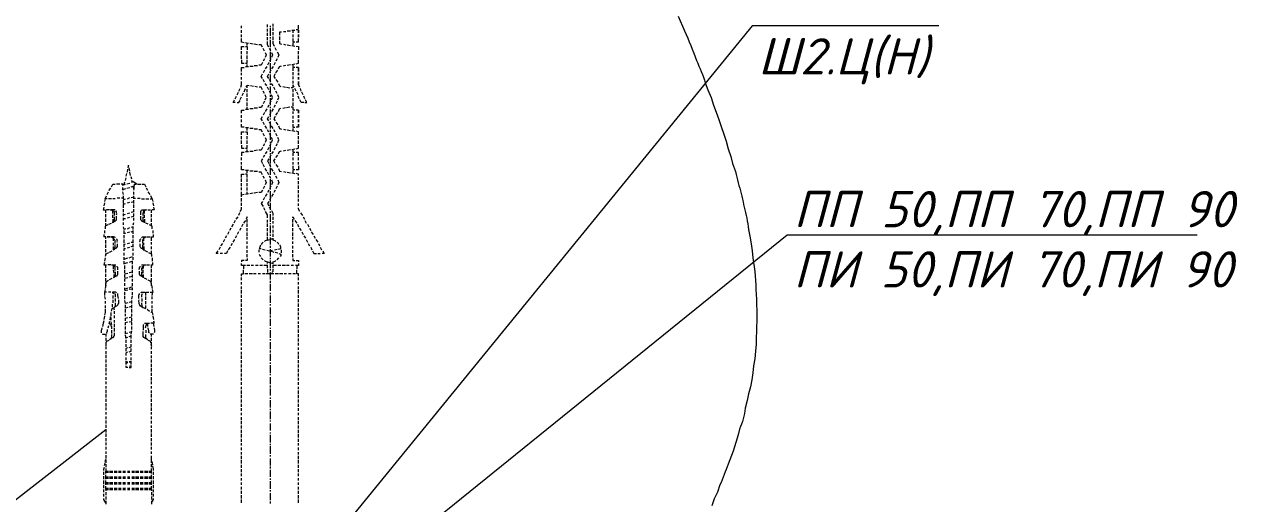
# Model space of a CAD drawing. Header units: millimetres. Extents: x 31 to 483, y 54 to 677.
# Drawn here: x 274.4 to 483.3, y 461.4 to 543.9 of the extents above; entities that cross this region are included whole.
import ezdxf

# ---------------------------------------------------------------- set-up
doc = ezdxf.new("R2010")
doc.units = ezdxf.units.MM
for name, color, linetype, lineweight in [('Линии 0.09', 7, 'CONTINUOUS', 9), ('Линии 0.13', 7, 'CONTINUOUS', 13), ('Текст', 7, 'CONTINUOUS', 18)]:
    doc.layers.add(name, color=color, linetype=linetype, lineweight=lineweight)
doc.styles.add('GOST', font='isocpeur.ttf', dxfattribs={"oblique": 15})

msp = doc.modelspace()

# ---------------------------------------------------------------- linework, layer by layer
at = {"layer": 'Линии 0.09'}
msp.add_line((288.42, 474.08), (248.12, 442.73), dxfattribs=at)
msp.add_lwpolyline([(386.93, 545.28), (388.02, 542.77, -0.025692), (390.09, 537.64, -0.03394), (391.62, 533.81), (392.06, 532.61), (392.61, 531.3), (393.04, 529.99), (393.48, 528.79), (393.92, 527.48), (394.35, 526.28), (394.79, 524.97), (395.23, 523.77), (395.55, 522.46), (395.99, 521.15), (396.32, 519.94, -0.03329), (397.41, 516.12, -0.026111), (398.29, 512.41, -0.036413), (399.05, 508.59), (399.27, 507.39), (399.49, 506.07), (399.7, 504.87), (399.81, 503.67, -0.035487), (400.36, 497.45, -0.029418), (400.36, 490.02), (400.36, 488.82), (400.25, 487.62), (400.14, 486.31), (399.92, 485.11), (399.81, 483.91), (399.6, 482.7), (399.38, 481.5), (399.05, 480.3), (398.83, 479.1), (398.5, 477.79, -0.064179), (397.52, 474.19, -0.041285), (395.55, 468.18, -0.019786), (394.14, 464.58), (393.7, 463.37), (393.15, 462.17), (392.72, 460.97)], format="xyb", dxfattribs=at)
for points in [[(431.81, 543.64), (399.7, 543.64), (327.74, 455.4)], [(476.26, 507.6), (405.71, 507.6), (345.76, 459.11)]]:
    msp.add_lwpolyline(points, dxfattribs=at)
at = {"layer": 'Линии 0.13'}
for p, q in [((311.79, 543.21), (311.79, 543.64)), ((316.27, 543.42), (316.27, 543.86)), ((316.27, 542.66), (316.27, 543.1)), ((316.71, 543.64), (316.71, 543.42)), ((316.71, 543.21), (316.71, 541.9)), ((317.25, 543.53), (317.25, 543.97)), ((317.25, 542.77), (317.25, 543.31)), ((321.62, 543.1), (321.62, 543.75)), ((321.62, 543.21), (321.62, 543.64)), ((311.79, 542.44), (311.79, 542.88)), ((311.79, 541.68), (311.79, 542.11)), ((316.27, 541.9), (316.27, 542.44)), ((316.27, 541.13), (316.27, 541.68)), ((316.71, 541.68), (316.71, 541.46)), ((316.71, 541.24), (316.71, 539.93)), ((317.25, 542), (317.25, 542.55)), ((317.25, 541.24), (317.25, 541.79)), ((318.34, 541.79), (318.34, 541.24)), ((319, 542.66), (319.44, 542.66)), ((319.65, 542.77), (320.2, 542.77)), ((320.42, 542.88), (320.97, 542.88)), ((320.64, 542.88), (320.64, 542.44)), ((320.64, 542.11), (320.64, 541.68)), ((320.64, 541.46), (320.64, 540.91)), ((321.18, 542.99), (321.62, 542.99)), ((321.62, 540.8), (321.62, 541.46)), ((321.62, 540.8), (321.62, 541.35)), ((311.79, 538.73), (311.79, 539.27)), ((312.99, 540.58), (312.45, 540.69)), ((312.77, 540.26), (312.77, 540.69)), ((312.77, 538.73), (312.77, 539.27)), ((313.76, 540.48), (313.21, 540.58)), ((314.52, 540.37), (313.98, 540.48)), ((315.72, 539.27), (315.5, 539.71)), ((316.82, 539.27), (316.6, 539.71)), ((316.71, 539.71), (316.71, 539.49)), ((316.71, 539.17), (316.71, 537.96)), ((317.8, 539.38), (317.58, 539.82)), ((319, 540.48), (319.44, 540.37)), ((319.65, 540.37), (320.2, 540.26)), ((320.42, 540.26), (320.97, 540.15)), ((320.97, 540.8), (320.64, 540.8)), ((320.64, 540.69), (320.64, 540.26)), ((321.62, 540.8), (321.18, 540.8)), ((321.62, 538.73), (321.62, 539.27)), ((311.79, 537.96), (311.79, 538.51)), ((312.77, 537.96), (312.77, 538.51)), ((312.77, 536.54), (312.77, 536.98)), ((315.72, 537.96), (315.5, 537.53)), ((316.49, 537.31), (316.27, 536.87)), ((316.82, 537.96), (316.6, 537.53)), ((316.71, 537.75), (316.71, 537.42)), ((316.71, 537.2), (316.71, 536)), ((317.58, 537.31), (317.36, 536.87)), ((317.91, 537.96), (317.69, 537.53)), ((319, 536.76), (319.44, 536.87)), ((319.65, 536.87), (320.2, 536.98)), ((320.42, 536.98), (320.97, 537.09)), ((320.64, 536.98), (320.64, 536.65)), ((321.62, 537.96), (321.62, 538.51)), ((311.79, 535.12), (311.79, 535.56)), ((311.79, 534.36), (311.79, 534.8)), ((312.99, 536.54), (312.45, 536.54)), ((313.76, 536.65), (313.21, 536.65)), ((314.52, 536.76), (313.98, 536.76)), ((315.72, 536), (315.5, 535.56)), ((316.16, 536.65), (315.83, 536.22)), ((316.82, 536), (316.6, 535.56)), ((316.71, 535.67), (316.71, 535.45)), ((316.71, 535.23), (316.71, 533.92)), ((317.25, 536.65), (316.92, 536.22)), ((317.69, 535.56), (318.02, 536)), ((320.64, 535.67), (320.64, 535.12)), ((320.64, 534.91), (320.64, 534.47)), ((321.62, 536.43), (321.18, 536.43)), ((311.35, 532.39), (311.57, 532.83)), ((312.23, 532.28), (312.45, 532.83)), ((312.56, 533.05), (312.77, 533.38)), ((312.77, 532.94), (312.77, 533.38)), ((313.1, 533.27), (312.77, 533.38)), ((312.77, 532.18), (312.77, 532.72)), ((313.87, 533.16), (313.32, 533.27)), ((314.52, 533.05), (314.08, 533.16)), ((315.72, 533.92), (315.5, 534.36)), ((316.16, 533.27), (315.83, 533.7)), ((316.49, 532.61), (316.27, 533.05)), ((316.82, 533.92), (316.6, 534.36)), ((316.71, 533.7), (316.71, 533.49)), ((316.71, 533.16), (316.71, 531.96)), ((317.25, 533.27), (316.92, 533.7)), ((317.58, 532.61), (317.36, 533.05)), ((317.69, 534.36), (318.02, 533.92)), ((318.89, 533.16), (319.33, 533.05)), ((319.55, 533.05), (320.09, 532.94)), ((320.64, 534.14), (320.64, 533.7)), ((320.86, 533.05), (320.64, 533.49)), ((320.64, 532.72), (320.64, 532.18)), ((321.18, 532.39), (320.97, 532.83)), ((321.84, 533.05), (321.62, 533.49)), ((322.06, 532.39), (321.95, 532.83)), ((310.7, 531.08), (310.92, 531.52)), ((311.03, 531.74), (311.25, 532.18)), ((311.57, 530.97), (311.79, 531.41)), ((311.9, 531.63), (312.12, 532.07)), ((312.77, 531.41), (312.77, 531.96)), ((312.77, 530.65), (312.77, 531.19)), ((315.72, 531.96), (315.5, 532.39)), ((315.72, 530.65), (315.5, 530.21)), ((316.82, 531.96), (316.6, 532.39)), ((316.82, 530.65), (316.6, 530.21)), ((316.71, 531.74), (316.71, 531.41)), ((316.71, 531.19), (316.71, 529.99)), ((317.91, 531.96), (317.69, 532.39)), ((317.91, 530.65), (317.69, 530.21)), ((320.64, 531.96), (320.64, 531.41)), ((320.64, 531.19), (320.64, 530.65)), ((321.51, 531.74), (321.29, 532.18)), ((321.73, 531.08), (321.51, 531.52)), ((322.38, 531.74), (322.17, 532.18)), ((322.71, 531.08), (322.49, 531.52)), ((312.99, 529.23), (312.45, 529.23)), ((312.77, 529.88), (312.77, 530.43)), ((312.77, 529.23), (312.77, 529.66)), ((313.76, 529.34), (313.21, 529.34)), ((314.52, 529.45), (313.98, 529.45)), ((315.72, 528.68), (315.5, 528.24)), ((316.16, 529.34), (315.83, 528.9)), ((316.49, 529.99), (316.27, 529.55)), ((316.82, 528.68), (316.6, 528.24)), ((316.71, 529.66), (316.71, 529.45)), ((316.71, 529.23), (316.71, 527.92)), ((317.25, 529.34), (316.92, 528.9)), ((317.58, 529.99), (317.36, 529.55)), ((317.69, 528.24), (318.02, 528.68)), ((318.89, 529.45), (319.33, 529.55)), ((319.55, 529.55), (320.09, 529.66)), ((320.64, 530.43), (320.64, 529.88)), ((320.97, 529.12), (320.64, 529.12)), ((320.64, 528.9), (320.64, 528.46)), ((321.62, 529.12), (321.18, 529.12)), ((311.79, 527.81), (311.79, 528.24)), ((311.79, 527.04), (311.79, 527.48)), ((315.72, 526.61), (315.5, 527.04)), ((316.16, 525.95), (315.83, 526.39)), ((316.82, 526.61), (316.6, 527.04)), ((316.71, 527.7), (316.71, 527.48)), ((316.71, 527.15), (316.71, 525.95)), ((317.25, 525.95), (316.92, 526.39)), ((317.69, 527.04), (318.02, 526.61)), ((320.64, 528.13), (320.64, 527.7)), ((320.64, 527.37), (320.64, 526.93)), ((311.79, 524.09), (311.79, 524.64)), ((312.99, 526.06), (312.45, 526.06)), ((312.77, 525.62), (312.77, 526.06)), ((312.77, 524.09), (312.77, 524.64)), ((313.76, 525.95), (313.21, 525.95)), ((314.52, 525.84), (313.98, 525.84)), ((315.72, 524.64), (315.5, 525.08)), ((316.49, 525.3), (316.27, 525.73)), ((316.82, 524.64), (316.6, 525.08)), ((316.71, 525.73), (316.71, 525.4)), ((316.71, 525.19), (316.71, 523.99)), ((317.58, 525.3), (317.36, 525.73)), ((317.91, 524.64), (317.69, 525.08)), ((319, 525.84), (319.44, 525.73)), ((319.65, 525.73), (320.2, 525.62)), ((320.42, 525.62), (320.97, 525.51)), ((320.64, 525.95), (320.64, 525.62)), ((321.62, 526.17), (321.18, 526.17)), ((321.62, 524.09), (321.62, 524.64)), ((311.79, 523.33), (311.79, 523.88)), ((312.77, 523.33), (312.77, 523.88)), ((312.77, 521.91), (312.77, 522.35)), ((314.52, 522.24), (313.98, 522.13)), ((315.72, 523.33), (315.5, 522.89)), ((316.49, 522.67), (316.27, 522.24)), ((316.82, 523.33), (316.6, 522.89)), ((316.71, 523.66), (316.71, 523.44)), ((316.71, 523.22), (316.71, 521.91)), ((317.58, 522.67), (317.36, 522.24)), ((317.91, 523.33), (317.69, 522.89)), ((319, 522.13), (319.44, 522.24)), ((319.65, 522.24), (320.2, 522.35)), ((320.42, 522.35), (320.97, 522.46)), ((320.64, 522.35), (320.64, 521.91)), ((321.62, 523.33), (321.62, 523.88)), ((311.79, 520.49), (311.79, 520.93)), ((311.79, 519.73), (311.79, 520.16)), ((312.99, 521.91), (312.45, 521.91)), ((313.76, 522.02), (313.21, 522.02)), ((315.72, 521.36), (315.5, 520.93)), ((316.16, 522.02), (315.83, 521.58)), ((316.82, 521.36), (316.6, 520.93)), ((316.71, 521.69), (316.71, 521.47)), ((316.71, 521.15), (316.71, 519.94)), ((317.25, 522.02), (316.92, 521.58)), ((317.69, 520.93), (318.02, 521.36)), ((320.97, 521.8), (320.64, 521.8)), ((320.64, 521.69), (320.64, 521.25)), ((320.64, 520.93), (320.64, 520.49)), ((320.64, 520.16), (320.64, 519.73)), ((321.62, 520.49), (321.62, 520.93)), ((321.62, 519.73), (321.62, 520.16)), ((291.92, 517.76), (292.02, 518.2)), ((292.13, 518.42), (292.24, 518.96)), ((292.57, 518.63), (292.46, 519.18)), ((292.68, 517.87), (292.57, 518.42)), ((312.99, 518.74), (312.45, 518.74)), ((312.77, 518.31), (312.77, 518.74)), ((313.76, 518.63), (313.21, 518.63)), ((314.52, 518.52), (313.98, 518.52)), ((315.72, 519.29), (315.5, 519.73)), ((316.16, 518.63), (315.83, 519.07)), ((316.49, 517.98), (316.27, 518.42)), ((316.82, 519.29), (316.6, 519.73)), ((316.71, 519.73), (316.71, 519.4)), ((316.71, 519.18), (316.71, 517.98)), ((317.25, 518.63), (316.92, 519.07)), ((317.58, 517.98), (317.36, 518.42)), ((317.69, 519.73), (318.02, 519.29)), ((319, 518.52), (319.44, 518.42)), ((319.65, 518.42), (320.2, 518.31)), ((320.42, 518.31), (320.97, 518.2)), ((320.64, 519.51), (320.64, 518.96)), ((320.97, 518.85), (320.64, 518.85)), ((320.64, 518.74), (320.64, 518.31)), ((290.82, 516.34), (290.28, 516.34)), ((291.59, 516.34), (291.7, 516.78)), ((291.81, 517), (291.92, 517.43)), ((292.02, 516.45), (292.57, 516.56)), ((292.9, 517.21), (292.79, 517.65)), ((292.79, 515.9), (293.12, 516.01)), ((293.01, 516.67), (292.9, 517)), ((293.12, 516.01), (293.34, 516.01)), ((293.23, 515.58), (293.12, 516.01)), ((293.88, 516.34), (294.43, 516.34)), ((311.79, 516.78), (311.79, 517.32)), ((311.79, 516.01), (311.79, 516.56)), ((312.77, 516.78), (312.77, 517.32)), ((312.77, 516.01), (312.77, 516.56)), ((315.72, 517.32), (315.5, 517.76)), ((315.72, 516.01), (315.5, 515.58)), ((316.82, 517.32), (316.6, 517.76)), ((316.82, 516.01), (316.6, 515.58)), ((316.71, 517.65), (316.71, 517.43)), ((316.71, 517.21), (316.71, 515.9)), ((317.91, 517.32), (317.69, 517.76)), ((317.91, 516.01), (317.69, 515.58)), ((321.62, 517.1), (321.62, 517.54)), ((321.62, 516.34), (321.62, 516.89)), ((321.62, 515.58), (321.62, 516.12)), ((288.64, 514.59), (288.86, 515.03)), ((288.97, 515.25), (289.29, 515.69)), ((290.82, 513.94), (290.39, 513.94)), ((291.48, 513.94), (291.15, 513.94)), ((291.37, 515.36), (291.37, 515.79)), ((291.48, 514.59), (291.37, 515.03)), ((291.48, 513.83), (291.48, 514.37)), ((292.02, 515.69), (292.57, 515.79)), ((292.13, 513.83), (292.57, 514.05)), ((292.79, 514.05), (293.23, 514.16)), ((293.23, 515.36), (293.34, 515.79)), ((293.23, 514.59), (293.23, 515.03)), ((293.23, 513.83), (293.23, 514.37)), ((293.23, 513.94), (293.55, 513.94)), ((293.88, 513.94), (294.32, 513.94)), ((295.63, 515.25), (295.41, 515.69)), ((296.07, 514.59), (295.74, 515.03)), ((296.39, 513.83), (296.17, 514.37)), ((311.79, 515.36), (311.79, 515.79)), ((311.79, 514.48), (311.79, 515.03)), ((312.23, 514.59), (311.79, 514.48)), ((311.79, 514.16), (311.79, 514.48)), ((311.79, 513.39), (311.79, 513.94)), ((312.99, 514.7), (312.45, 514.59)), ((312.77, 515.25), (312.77, 515.79)), ((312.77, 514.59), (312.77, 515.03)), ((313.76, 514.81), (313.21, 514.7)), ((314.52, 514.92), (313.98, 514.81)), ((315.72, 514.05), (315.5, 513.61)), ((316.16, 514.7), (315.83, 514.27)), ((316.49, 515.36), (316.27, 514.92)), ((316.82, 514.05), (316.6, 513.61)), ((316.71, 515.69), (316.71, 515.47)), ((316.71, 515.14), (316.71, 513.94)), ((317.25, 514.7), (316.92, 514.27)), ((317.58, 515.36), (317.36, 514.92)), ((321.62, 514.81), (321.62, 515.36)), ((321.62, 514.05), (321.62, 514.59)), ((288.2, 513.17), (288.09, 512.63)), ((288.31, 513.83), (288.2, 513.39)), ((288.42, 511.43), (288.42, 511.97)), ((289.08, 511.97), (288.53, 511.97)), ((289.4, 513.83), (288.86, 513.83)), ((290.06, 513.83), (289.62, 513.83)), ((289.62, 511.32), (289.62, 511.86)), ((291.48, 513.72), (291.81, 513.83)), ((291.48, 513.06), (291.48, 513.61)), ((291.48, 512.95), (291.81, 513.06)), ((291.48, 512.3), (291.48, 512.85)), ((291.48, 511.54), (291.48, 512.08)), ((292.13, 513.17), (292.57, 513.28)), ((292.79, 513.28), (293.23, 513.39)), ((293.23, 513.06), (293.23, 513.61)), ((293.23, 512.3), (293.23, 512.85)), ((293.23, 511.54), (293.23, 512.08)), ((294.54, 513.83), (295.08, 513.83)), ((295.08, 511.32), (295.08, 511.86)), ((295.3, 513.83), (295.85, 513.83)), ((295.63, 511.97), (296.07, 511.97)), ((296.07, 513.83), (296.39, 513.83)), ((296.28, 511.43), (296.28, 511.97)), ((296.39, 513.83), (296.5, 513.39)), ((296.5, 513.17), (296.61, 512.63)), ((311.79, 512.63), (311.79, 513.17)), ((315.83, 511.86), (315.61, 512.3)), ((316.82, 511.97), (316.6, 512.41)), ((316.71, 513.72), (316.71, 513.39)), ((316.71, 513.17), (316.71, 511.97)), ((321.62, 513.39), (321.62, 513.83)), ((321.62, 512.63), (321.62, 513.06)), ((288.42, 510.66), (288.42, 511.21)), ((288.42, 509.9), (288.42, 510.44)), ((288.42, 509.13), (288.42, 509.68)), ((288.97, 509.46), (289.4, 509.68)), ((289.62, 510.55), (289.62, 511.1)), ((291.48, 510.88), (291.48, 511.32)), ((291.48, 511.1), (291.81, 511.21)), ((291.48, 510.12), (291.48, 510.55)), ((291.48, 510.44), (291.81, 510.44)), ((291.48, 509.35), (291.48, 509.79)), ((292.13, 511.32), (292.57, 511.43)), ((292.13, 510.55), (292.57, 510.66)), ((292.79, 511.54), (293.23, 511.64)), ((293.12, 509.35), (293.23, 509.79)), ((293.23, 510.12), (293.23, 510.55)), ((295.08, 510.55), (295.08, 511.1)), ((295.74, 509.46), (295.3, 509.68)), ((296.28, 510.66), (296.28, 511.21)), ((296.28, 509.9), (296.28, 510.44)), ((296.28, 509.13), (296.28, 509.68)), ((310.7, 510.12), (310.48, 509.68)), ((311.14, 510.77), (310.81, 510.33)), ((311.46, 511.43), (311.25, 510.99)), ((312.45, 510.12), (312.12, 509.68)), ((312.77, 509.79), (312.77, 510.33)), ((316.27, 509.79), (316.27, 510.22)), ((316.71, 511.64), (316.71, 511.43)), ((316.71, 511.21), (316.71, 509.9)), ((316.71, 509.68), (316.71, 509.46)), ((317.25, 510.22), (317.25, 510.77)), ((317.25, 509.57), (317.25, 510.01)), ((320.64, 509.79), (320.64, 510.33)), ((320.97, 510.12), (321.29, 509.68)), ((321.95, 511.43), (322.28, 510.99)), ((322.38, 510.77), (322.6, 510.33)), ((322.71, 510.12), (322.93, 509.68)), ((288.09, 507.71), (288.09, 507.28)), ((288.2, 508.37), (288.2, 507.93)), ((291.59, 507.06), (291.59, 507.6)), ((292.13, 508.7), (292.57, 508.91)), ((292.13, 508.04), (292.57, 508.15)), ((292.79, 508.15), (293.12, 508.26)), ((293.12, 507.82), (293.12, 508.37)), ((293.12, 507.06), (293.12, 507.6)), ((296.5, 508.37), (296.5, 507.93)), ((309.61, 508.15), (309.39, 507.71)), ((309.94, 508.8), (309.72, 508.37)), ((310.37, 509.46), (310.04, 509.02)), ((311.25, 508.15), (311.03, 507.71)), ((311.68, 508.8), (311.46, 508.37)), ((312.01, 509.46), (311.79, 509.02)), ((312.77, 509.02), (312.77, 509.57)), ((312.77, 508.26), (312.77, 508.8)), ((312.77, 507.49), (312.77, 508.04)), ((316.27, 509.02), (316.27, 509.57)), ((316.27, 508.26), (316.27, 508.8)), ((316.27, 507.49), (316.27, 508.04)), ((316.71, 509.24), (316.71, 507.93)), ((316.71, 507.71), (316.71, 507.49)), ((317.25, 508.8), (317.25, 509.24)), ((317.25, 508.04), (317.25, 508.48)), ((317.25, 507.28), (317.25, 507.82)), ((320.64, 509.02), (320.64, 509.57)), ((320.64, 508.26), (320.64, 508.8)), ((320.64, 507.49), (320.64, 508.04)), ((321.4, 509.46), (321.62, 509.02)), ((321.73, 508.8), (322.06, 508.37)), ((322.17, 508.15), (322.38, 507.71)), ((323.15, 509.46), (323.37, 509.02)), ((323.48, 508.8), (323.7, 508.37)), ((323.8, 508.15), (324.13, 507.71)), ((288.42, 507.28), (288.09, 507.28)), ((288.42, 507.28), (288.09, 507.28)), ((288.42, 506.95), (288.42, 507.28)), ((288.42, 506.18), (288.42, 506.73)), ((288.42, 505.42), (288.42, 505.97)), ((289.73, 506.62), (289.73, 507.17)), ((289.73, 505.86), (289.73, 506.29)), ((291.59, 506.29), (291.59, 506.84)), ((291.59, 505.53), (291.59, 506.07)), ((291.59, 505.97), (291.81, 506.07)), ((292.13, 506.18), (292.57, 506.29)), ((292.13, 505.42), (292.57, 505.53)), ((292.79, 506.4), (293.12, 506.4)), ((292.79, 505.64), (293.12, 505.75)), ((293.12, 506.29), (293.12, 506.84)), ((293.12, 505.53), (293.12, 506.07)), ((294.97, 506.62), (294.97, 507.17)), ((294.97, 505.86), (294.97, 506.29)), ((295.52, 507.28), (296.07, 507.28)), ((296.28, 505.97), (296.28, 506.4)), ((296.28, 505.2), (296.28, 505.64)), ((308.08, 505.53), (307.86, 505.09)), ((308.52, 506.18), (308.19, 505.75)), ((308.84, 506.84), (308.62, 506.4)), ((309.17, 507.49), (308.95, 507.06)), ((309.83, 505.53), (309.5, 505.09)), ((310.15, 506.18), (309.94, 505.75)), ((310.59, 506.84), (310.26, 506.4)), ((310.92, 507.49), (310.7, 507.06)), ((312.77, 506.84), (312.77, 507.28)), ((312.77, 506.07), (312.77, 506.51)), ((312.77, 505.31), (312.77, 505.75)), ((316.27, 506.73), (316.27, 507.28)), ((316.27, 506.73), (316.6, 506.84)), ((316.71, 507.17), (316.71, 505.97)), ((316.71, 505.75), (316.71, 505.42)), ((316.82, 506.95), (317.25, 506.95)), ((320.64, 506.84), (320.64, 507.28)), ((320.64, 506.07), (320.64, 506.51)), ((320.64, 505.31), (320.64, 505.75)), ((322.49, 507.49), (322.82, 507.06)), ((322.93, 506.84), (323.15, 506.4)), ((323.26, 506.18), (323.48, 505.75)), ((323.7, 505.53), (323.91, 505.09)), ((324.24, 507.49), (324.46, 507.06)), ((324.57, 506.84), (324.9, 506.4)), ((325.01, 506.18), (325.22, 505.75)), ((325.33, 505.53), (325.55, 505.09)), ((288.31, 503.67), (288.2, 503.13)), ((288.42, 504.66), (288.42, 505.2)), ((288.42, 504.11), (288.42, 504.44)), ((289.08, 504.66), (289.51, 504.87)), ((291.59, 504.11), (291.59, 504.55)), ((291.59, 503.34), (291.59, 503.78)), ((291.59, 503.45), (292.24, 503.67)), ((292.46, 503.67), (293.01, 503.89)), ((293.12, 504.87), (293.12, 505.31)), ((293.12, 504.11), (293.12, 504.55)), ((293.12, 503.34), (293.12, 503.78)), ((295.63, 504.66), (295.19, 504.87)), ((296.28, 504.33), (295.85, 504.55)), ((296.28, 504.33), (296.28, 504.87)), ((296.28, 504.33), (296.28, 503.89)), ((296.39, 503.67), (296.39, 503.13)), ((308.52, 504.44), (308.08, 504.44)), ((312.77, 504.55), (312.77, 504.98)), ((312.77, 503.78), (312.77, 504.33)), ((314.74, 505.09), (314.74, 504.66)), ((315.18, 503.67), (315.5, 503.34)), ((315.4, 505.2), (315.83, 505.09)), ((316.16, 504.98), (316.6, 504.87)), ((316.71, 505.2), (316.71, 503.89)), ((316.71, 504.87), (317.14, 504.98)), ((316.71, 503.67), (316.71, 503.45)), ((316.82, 504.87), (317.36, 504.66)), ((317.47, 505.09), (317.91, 505.2)), ((317.58, 504.66), (318.02, 504.55)), ((317.91, 503.34), (318.23, 503.67)), ((318.67, 504.55), (318.67, 505.09)), ((320.64, 504.55), (320.64, 504.98)), ((320.64, 503.78), (320.64, 504.33)), ((324.9, 504.44), (325.33, 504.44)), ((288.42, 501.92), (288.42, 502.47)), ((288.42, 501.16), (288.42, 501.71)), ((289.29, 502.47), (288.75, 502.47)), ((289.4, 502.47), (289.73, 502.47)), ((289.51, 502.47), (290.17, 502.47)), ((289.73, 501.82), (289.73, 502.36)), ((289.84, 501.05), (289.73, 501.6)), ((291.59, 502.58), (291.59, 503.13)), ((291.59, 502.69), (292.24, 502.91)), ((291.7, 501.82), (291.7, 502.36)), ((291.7, 501.05), (291.7, 501.6)), ((293.01, 501.82), (293.01, 502.36)), ((293.01, 501.05), (293.01, 501.6)), ((294.54, 502.47), (295.19, 502.47)), ((294.86, 501.82), (294.97, 502.36)), ((294.86, 501.05), (294.86, 501.6)), ((294.97, 502.47), (295.3, 502.47)), ((295.41, 502.47), (295.96, 502.47)), ((296.28, 501.92), (296.28, 502.47)), ((296.28, 501.16), (296.28, 501.71)), ((312.12, 502.36), (312.12, 501.82)), ((313.21, 502.36), (312.67, 502.36)), ((313.87, 502.36), (313.43, 502.36)), ((314.63, 502.36), (314.19, 502.36)), ((315.4, 502.36), (314.96, 502.36)), ((316.27, 502.36), (315.61, 502.36)), ((316.27, 503.02), (316.6, 502.91)), ((316.27, 502.69), (316.27, 503.02)), ((316.27, 501.92), (316.27, 502.47)), ((316.27, 501.71), (316.27, 501.16)), ((316.71, 503.24), (316.71, 501.92)), ((316.71, 501.71), (316.71, 501.49)), ((317.25, 501.92), (317.25, 502.47)), ((317.8, 502.36), (317.25, 502.36)), ((318.56, 502.36), (318.02, 502.36)), ((319.33, 502.36), (318.78, 502.36)), ((319.98, 502.36), (319.55, 502.36)), ((320.75, 502.36), (320.31, 502.36)), ((321.29, 502.36), (321.29, 501.82)), ((288.42, 500.4), (288.42, 500.94)), ((288.42, 499.63), (288.42, 500.18)), ((288.42, 498.87), (288.42, 499.41)), ((289.08, 499.96), (289.51, 500.18)), ((289.84, 500.29), (289.84, 500.83)), ((291.7, 500.94), (292.24, 501.05)), ((291.7, 500.29), (291.7, 500.83)), ((291.7, 500.18), (292.24, 500.29)), ((291.7, 499.63), (291.7, 500.07)), ((291.7, 498.87), (291.7, 499.3)), ((292.46, 501.16), (293.01, 501.27)), ((292.46, 500.4), (293.01, 500.51)), ((293.01, 500.29), (293.01, 500.83)), ((293.01, 499.63), (293.01, 500.07)), ((293.01, 498.87), (293.01, 499.3)), ((295.52, 499.96), (295.08, 500.18)), ((296.28, 500.4), (296.28, 500.94)), ((296.28, 499.63), (296.28, 500.18)), ((296.28, 498.87), (296.28, 499.41)), ((311.79, 499.85), (311.79, 500.29)), ((311.79, 499.09), (311.79, 499.52)), ((312.88, 500.94), (312.34, 500.94)), ((313.65, 500.94), (313.1, 500.94)), ((314.3, 500.94), (313.87, 500.94)), ((315.07, 500.94), (314.63, 500.94)), ((315.83, 500.94), (315.4, 500.94)), ((316.6, 500.94), (316.05, 500.94)), ((316.71, 501.16), (316.71, 499.96)), ((316.71, 499.74), (316.71, 499.41)), ((317.36, 500.94), (316.82, 500.94)), ((318.13, 500.94), (317.58, 500.94)), ((318.89, 500.94), (318.34, 500.94)), ((319.55, 500.94), (319.11, 500.94)), ((320.31, 500.94), (319.87, 500.94)), ((321.07, 500.94), (320.64, 500.94)), ((321.62, 499.85), (321.62, 500.29)), ((321.62, 499.09), (321.62, 499.52)), ((288.31, 498.21), (288.2, 497.77)), ((288.53, 497.77), (288.2, 497.77)), ((288.2, 497.77), (288.2, 497.23)), ((288.42, 498.98), (288.31, 498.43)), ((289.29, 497.77), (288.86, 497.77)), ((289.73, 497.77), (289.62, 497.45)), ((289.62, 497.23), (289.62, 496.68)), ((291.7, 498.1), (291.7, 498.54)), ((291.7, 498.32), (292.24, 498.54)), ((292.24, 498.1), (291.7, 497.99)), ((291.7, 497.34), (291.7, 497.77)), ((292.46, 498.54), (293.01, 498.76)), ((293.01, 498.32), (292.46, 498.21)), ((293.01, 498.1), (293.01, 498.54)), ((293.01, 497.34), (293.01, 497.77)), ((295.3, 497.23), (295.3, 497.77)), ((295.41, 497.77), (295.85, 497.77)), ((296.07, 497.77), (296.5, 497.77)), ((296.28, 498.98), (296.39, 498.43)), ((296.39, 498.21), (296.5, 497.77)), ((296.39, 497.23), (296.5, 497.77)), ((311.79, 498.32), (311.79, 498.76)), ((311.79, 497.56), (311.79, 498.1)), ((311.79, 496.79), (311.79, 497.34)), ((316.71, 499.19), (316.71, 497.99)), ((316.71, 497.67), (316.71, 497.45)), ((316.71, 497.23), (316.71, 495.92)), ((321.62, 498.32), (321.62, 498.76)), ((321.62, 497.56), (321.62, 498.1)), ((321.62, 496.79), (321.62, 497.34)), ((288.2, 497.01), (288.31, 496.57)), ((288.31, 496.25), (288.31, 495.81)), ((288.31, 495.48), (288.31, 495.04)), ((289.51, 495.7), (289.51, 495.26)), ((289.62, 496.46), (289.62, 495.92)), ((290.06, 496.68), (290.06, 496.14)), ((291.7, 496.57), (291.7, 497.12)), ((292.46, 496.03), (292.9, 496.14)), ((292.46, 495.26), (292.9, 495.37)), ((292.9, 496.57), (293.01, 497.12)), ((292.9, 495.81), (292.9, 496.36)), ((292.9, 495.04), (292.9, 495.59)), ((294.65, 496.68), (294.65, 496.14)), ((295.3, 496.46), (295.3, 497.01)), ((295.3, 495.7), (295.3, 496.25)), ((296.39, 496.57), (296.39, 497.01)), ((296.39, 495.81), (296.39, 496.25)), ((296.39, 495.04), (296.39, 495.48)), ((311.79, 496.03), (311.79, 496.57)), ((311.79, 495.26), (311.79, 495.81)), ((311.79, 494.5), (311.79, 495.04)), ((316.71, 495.7), (316.71, 495.48)), ((316.71, 495.15), (316.71, 493.95)), ((321.62, 496.03), (321.62, 496.57)), ((321.62, 495.26), (321.62, 495.81)), ((321.62, 494.5), (321.62, 495.04)), ((288.2, 493.62), (288.09, 493.08)), ((289.29, 494.28), (289.29, 493.73)), ((289.29, 493.95), (289.29, 493.62)), ((289.29, 493.41), (289.29, 492.97)), ((289.84, 494.5), (289.84, 494.06)), ((289.84, 493.73), (289.84, 493.3)), ((289.84, 492.97), (289.84, 492.53)), ((291.81, 494.28), (291.81, 494.83)), ((291.81, 493.62), (291.81, 494.06)), ((292.46, 493.41), (292.9, 493.52)), ((292.9, 494.28), (292.9, 494.83)), ((292.9, 493.62), (292.9, 494.06)), ((292.9, 492.86), (292.9, 493.3)), ((295.52, 494.83), (295.96, 494.5)), ((296.17, 494.39), (296.39, 494.28)), ((296.39, 494.28), (296.39, 494.83)), ((296.39, 494.28), (296.5, 493.84)), ((296.5, 493.62), (296.61, 493.08)), ((311.79, 493.84), (311.79, 494.28)), ((311.79, 493.08), (311.79, 493.52)), ((316.71, 493.73), (316.71, 493.41)), ((316.71, 493.19), (316.71, 491.99)), ((321.62, 493.84), (321.62, 494.28)), ((321.62, 493.08), (321.62, 493.52)), ((288.86, 491.99), (288.75, 491.55)), ((289.08, 492.75), (288.97, 492.31)), ((289.29, 492.64), (289.4, 492.21)), ((289.4, 491.22), (289.4, 490.68)), ((289.84, 492.31), (289.84, 491.77)), ((289.84, 491.55), (289.84, 491)), ((291.81, 491.33), (291.81, 491.88)), ((291.81, 490.57), (291.81, 491.11)), ((292.46, 492.64), (292.9, 492.75)), ((292.46, 490.89), (292.9, 491)), ((292.79, 490.57), (292.9, 491.11)), ((292.9, 492.1), (292.9, 492.53)), ((292.9, 491.33), (292.9, 491.88)), ((295.08, 492.42), (295.96, 492.42)), ((295.3, 491.22), (295.3, 490.79)), ((295.63, 491.88), (295.63, 492.42)), ((296.72, 491.88), (296.61, 492.42)), ((311.79, 492.31), (311.79, 492.75)), ((311.79, 491.55), (311.79, 492.1)), ((311.79, 490.79), (311.79, 491.33)), ((316.71, 491.66), (316.71, 491.44)), ((316.71, 491.22), (316.71, 489.91)), ((321.62, 492.31), (321.62, 492.75)), ((321.62, 491.55), (321.62, 492.1)), ((321.62, 490.79), (321.62, 491.33)), ((288.42, 490.57), (288.42, 490.13)), ((288.42, 489.91), (288.42, 489.37)), ((288.42, 489.15), (288.42, 488.71)), ((288.42, 488.82), (288.42, 488.49)), ((291.81, 490.68), (292.24, 490.79)), ((291.92, 489.8), (291.81, 490.35)), ((291.81, 489.91), (292.24, 490.02)), ((291.92, 489.04), (291.92, 489.58)), ((291.92, 488.38), (291.92, 488.82)), ((292.46, 490.13), (292.79, 490.24)), ((292.79, 489.8), (292.79, 490.35)), ((292.79, 489.04), (292.79, 489.58)), ((296.61, 490.57), (296.07, 490.57)), ((296.17, 488.82), (296.28, 488.49)), ((296.28, 490.13), (296.28, 490.57)), ((296.28, 489.37), (296.28, 489.91)), ((296.28, 488.6), (296.28, 489.15)), ((311.79, 490.02), (311.79, 490.57)), ((311.79, 489.26), (311.79, 489.8)), ((311.79, 488.6), (311.79, 489.04)), ((316.71, 489.69), (316.71, 489.47)), ((316.71, 489.15), (316.71, 487.95)), ((321.62, 490.02), (321.62, 490.57)), ((321.62, 489.26), (321.62, 489.8)), ((321.62, 488.6), (321.62, 489.04)), ((288.42, 488.38), (288.42, 487.95)), ((288.42, 487.62), (288.42, 487.18)), ((288.42, 486.96), (288.42, 486.42)), ((291.92, 488.16), (292.24, 488.27)), ((291.92, 487.62), (291.92, 488.06)), ((291.92, 487.4), (292.24, 487.51)), ((291.92, 486.85), (291.92, 487.29)), ((292.79, 486.85), (292.79, 487.29)), ((296.28, 487.95), (296.28, 488.38)), ((296.28, 487.18), (296.28, 487.62)), ((296.28, 486.42), (296.28, 486.85)), ((311.79, 487.84), (311.79, 488.27)), ((311.79, 487.07), (311.79, 487.51)), ((311.79, 486.31), (311.79, 486.85)), ((316.71, 487.73), (316.71, 487.4)), ((316.71, 487.18), (316.71, 485.98)), ((321.62, 487.84), (321.62, 488.27)), ((321.62, 487.07), (321.62, 487.51)), ((321.62, 486.31), (321.62, 486.85)), ((288.42, 486.2), (288.42, 485.65)), ((288.42, 485.43), (288.42, 484.89)), ((288.42, 484.67), (288.42, 484.12)), ((291.92, 486.09), (291.92, 486.53)), ((291.92, 485.32), (291.92, 485.87)), ((291.92, 485.76), (292.24, 485.76)), ((291.92, 485.54), (292.24, 485.65)), ((291.92, 484.89), (292.24, 484.89)), ((292.79, 486.09), (292.79, 486.53)), ((292.79, 485.32), (292.79, 485.87)), ((296.28, 485.65), (296.28, 486.2)), ((296.28, 484.89), (296.28, 485.43)), ((296.28, 484.12), (296.28, 484.67)), ((311.79, 485.54), (311.79, 486.09)), ((311.79, 484.78), (311.79, 485.32)), ((316.71, 485.65), (316.71, 485.43)), ((316.71, 485.22), (316.71, 483.91)), ((321.62, 485.54), (321.62, 486.09)), ((321.62, 484.78), (321.62, 485.32)), ((288.42, 483.91), (288.42, 483.47)), ((288.42, 483.14), (288.42, 482.7)), ((296.28, 483.36), (296.28, 483.91)), ((296.28, 482.59), (296.28, 483.14)), ((311.79, 484.01), (311.79, 484.56)), ((311.79, 483.25), (311.79, 483.8)), ((311.79, 482.59), (311.79, 483.03)), ((316.71, 483.69), (316.71, 483.47)), ((316.71, 483.14), (316.71, 481.94)), ((321.62, 484.01), (321.62, 484.56)), ((321.62, 483.25), (321.62, 483.8)), ((321.62, 482.59), (321.62, 483.03)), ((288.42, 482.38), (288.42, 481.94)), ((288.42, 481.61), (288.42, 481.18)), ((288.42, 480.96), (288.42, 480.41)), ((296.28, 481.94), (296.28, 482.38)), ((296.28, 481.18), (296.28, 481.61)), ((296.28, 480.41), (296.28, 480.85)), ((311.79, 481.83), (311.79, 482.27)), ((311.79, 481.07), (311.79, 481.5)), ((311.79, 480.3), (311.79, 480.85)), ((316.71, 481.72), (316.71, 481.39)), ((316.71, 481.18), (316.71, 479.97)), ((321.62, 481.83), (321.62, 482.27)), ((321.62, 481.07), (321.62, 481.5)), ((321.62, 480.3), (321.62, 480.85)), ((288.42, 480.19), (288.42, 479.65)), ((288.42, 479.43), (288.42, 478.88)), ((288.42, 478.66), (288.42, 478.12)), ((296.28, 479.65), (296.28, 480.19)), ((296.28, 478.88), (296.28, 479.43)), ((296.28, 478.12), (296.28, 478.66)), ((311.79, 479.54), (311.79, 480.08)), ((311.79, 478.77), (311.79, 479.32)), ((311.79, 478.01), (311.79, 478.55)), ((316.71, 479.65), (316.71, 479.43)), ((316.71, 479.21), (316.71, 477.9)), ((321.62, 479.54), (321.62, 480.08)), ((321.62, 478.77), (321.62, 479.32)), ((321.62, 478.01), (321.62, 478.55)), ((288.42, 477.9), (288.42, 477.46)), ((288.42, 477.13), (288.42, 476.7)), ((288.42, 476.37), (288.42, 475.93)), ((296.28, 477.35), (296.28, 477.9)), ((296.28, 476.7), (296.28, 477.13)), ((296.28, 475.93), (296.28, 476.37)), ((311.79, 477.35), (311.79, 477.79)), ((311.79, 476.59), (311.79, 477.03)), ((311.79, 475.82), (311.79, 476.26)), ((316.71, 477.68), (316.71, 477.46)), ((316.71, 477.24), (316.71, 475.93)), ((321.62, 477.35), (321.62, 477.79)), ((321.62, 476.59), (321.62, 477.03)), ((321.62, 475.82), (321.62, 476.26)), ((288.42, 475.71), (288.42, 475.17)), ((288.42, 474.95), (288.42, 474.4)), ((288.42, 474.19), (288.42, 473.64)), ((296.28, 475.17), (296.28, 475.61)), ((296.28, 474.4), (296.28, 474.84)), ((296.28, 473.64), (296.28, 474.19)), ((311.79, 475.06), (311.79, 475.61)), ((311.79, 474.29), (311.79, 474.84)), ((316.71, 475.71), (316.71, 475.5)), ((316.71, 475.17), (316.71, 473.97)), ((321.62, 475.06), (321.62, 475.61)), ((321.62, 474.29), (321.62, 474.84)), ((288.42, 473.42), (288.42, 472.88)), ((288.42, 472.66), (288.42, 472.11)), ((296.28, 472.88), (296.28, 473.42)), ((296.28, 472.11), (296.28, 472.66)), ((311.79, 473.53), (311.79, 474.08)), ((311.79, 472.77), (311.79, 473.31)), ((311.79, 472), (311.79, 472.55)), ((316.71, 473.64), (316.71, 473.42)), ((316.71, 473.2), (316.71, 471.89)), ((321.62, 473.53), (321.62, 474.08)), ((321.62, 472.77), (321.62, 473.31)), ((321.62, 472), (321.62, 472.55)), ((288.42, 471.89), (288.42, 471.46)), ((288.42, 471.13), (288.42, 470.69)), ((288.42, 470.36), (288.42, 469.93)), ((296.28, 471.35), (296.28, 471.89)), ((296.28, 470.69), (296.28, 471.13)), ((296.28, 469.93), (296.28, 470.36)), ((311.79, 471.35), (311.79, 471.78)), ((311.79, 470.58), (311.79, 471.02)), ((311.79, 469.82), (311.79, 470.25)), ((316.71, 471.67), (316.71, 471.46)), ((316.71, 471.24), (316.71, 469.93)), ((321.62, 471.35), (321.62, 471.78)), ((321.62, 470.58), (321.62, 471.02)), ((321.62, 469.82), (321.62, 470.25)), ((288.2, 467.96), (288.31, 468.4)), ((288.31, 468.62), (288.42, 469.05)), ((288.42, 469.71), (288.42, 469.16)), ((288.42, 468.94), (288.42, 468.4)), ((288.42, 468.18), (288.42, 467.63)), ((296.28, 469.16), (296.28, 469.6)), ((296.28, 468.83), (296.28, 469.27)), ((296.28, 468.4), (296.28, 468.94)), ((296.28, 467.63), (296.28, 468.18)), ((296.5, 468.07), (296.39, 468.62)), ((311.79, 469.05), (311.79, 469.6)), ((311.79, 468.29), (311.79, 468.83)), ((311.79, 467.52), (311.79, 468.07)), ((316.71, 469.71), (316.71, 469.49)), ((316.71, 469.16), (316.71, 467.96)), ((321.62, 469.05), (321.62, 469.6)), ((321.62, 468.29), (321.62, 468.83)), ((321.62, 467.52), (321.62, 468.07)), ((288.09, 466.32), (288.09, 466.87)), ((288.09, 465.56), (288.09, 466.1)), ((288.42, 467.41), (288.42, 466.98)), ((288.42, 466.98), (288.86, 466.98)), ((288.42, 466.76), (288.42, 466.98)), ((288.42, 466.76), (288.86, 466.76)), ((288.42, 466.54), (288.42, 466.76)), ((288.42, 466), (288.42, 466.32)), ((288.42, 466), (288.86, 466)), ((288.42, 465.78), (288.42, 466)), ((289.08, 466.98), (289.62, 466.98)), ((289.08, 466.76), (289.62, 466.76)), ((289.08, 466), (289.62, 466)), ((289.84, 466.98), (290.39, 466.98)), ((289.84, 466.76), (290.39, 466.76)), ((289.84, 466), (290.39, 466)), ((290.61, 466.98), (291.04, 466.98)), ((290.61, 466.76), (291.04, 466.76)), ((290.61, 466), (291.04, 466)), ((291.37, 466.98), (291.81, 466.98)), ((291.37, 466.76), (291.81, 466.76)), ((291.37, 466), (291.81, 466)), ((292.13, 466.98), (292.57, 466.98)), ((292.13, 466.76), (292.57, 466.76)), ((292.13, 466), (292.57, 466)), ((292.9, 466.98), (293.34, 466.98)), ((292.9, 466.76), (293.34, 466.76)), ((292.9, 466), (293.34, 466)), ((293.55, 466.98), (294.1, 466.98)), ((293.55, 466.76), (294.1, 466.76)), ((293.55, 466), (294.1, 466)), ((294.32, 466.98), (294.86, 466.98)), ((294.32, 466.76), (294.86, 466.76)), ((294.32, 466), (294.86, 466)), ((295.08, 466.98), (295.63, 466.98)), ((295.08, 466.76), (295.63, 466.76)), ((295.08, 466), (295.63, 466)), ((295.85, 466.98), (296.28, 466.98)), ((295.85, 466.76), (296.28, 466.76)), ((295.85, 466), (296.28, 466)), ((296.28, 466.98), (296.28, 467.41)), ((296.28, 466.76), (296.28, 466.98)), ((296.28, 466.54), (296.28, 466.76)), ((296.28, 466), (296.28, 466.32)), ((296.28, 465.78), (296.28, 466)), ((296.61, 466.32), (296.61, 466.87)), ((296.61, 465.56), (296.61, 466.1)), ((311.79, 466.76), (311.79, 467.31)), ((311.79, 466.1), (311.79, 466.54)), ((316.71, 467.74), (316.71, 467.41)), ((316.71, 467.2), (316.71, 466)), ((321.62, 466.76), (321.62, 467.31)), ((321.62, 466.1), (321.62, 466.54)), ((288.09, 464.79), (288.09, 465.34)), ((288.09, 464.03), (288.09, 464.58)), ((288.09, 463.37), (288.09, 463.81)), ((288.42, 465.78), (288.86, 465.78)), ((288.42, 465.56), (288.42, 465.78)), ((288.42, 465.01), (288.42, 465.34)), ((288.42, 465.01), (288.86, 465.01)), ((288.42, 464.79), (288.42, 465.01)), ((288.42, 464.79), (288.86, 464.79)), ((288.42, 464.58), (288.42, 464.79)), ((288.42, 464.03), (288.42, 464.36)), ((288.42, 464.03), (288.86, 464.03)), ((288.42, 463.81), (288.42, 464.03)), ((288.42, 463.81), (288.86, 463.81)), ((288.42, 463.81), (288.42, 463.59)), ((289.08, 465.78), (289.62, 465.78)), ((289.08, 465.01), (289.62, 465.01)), ((289.08, 464.79), (289.62, 464.79)), ((289.08, 464.03), (289.62, 464.03)), ((289.08, 463.81), (289.62, 463.81)), ((289.84, 465.78), (290.39, 465.78)), ((289.84, 465.01), (290.39, 465.01)), ((289.84, 464.79), (290.39, 464.79)), ((289.84, 464.03), (290.39, 464.03)), ((289.84, 463.81), (290.39, 463.81)), ((290.61, 465.78), (291.04, 465.78)), ((290.61, 465.01), (291.04, 465.01)), ((290.61, 464.79), (291.04, 464.79)), ((290.61, 464.03), (291.04, 464.03)), ((290.61, 463.81), (291.04, 463.81)), ((291.37, 465.78), (291.81, 465.78)), ((291.37, 465.01), (291.81, 465.01)), ((291.37, 464.79), (291.81, 464.79)), ((291.37, 464.03), (291.81, 464.03)), ((291.37, 463.81), (291.81, 463.81)), ((292.13, 465.78), (292.57, 465.78)), ((292.13, 465.01), (292.57, 465.01)), ((292.13, 464.79), (292.57, 464.79)), ((292.13, 464.03), (292.57, 464.03)), ((292.13, 463.81), (292.57, 463.81)), ((292.9, 465.78), (293.34, 465.78)), ((292.9, 465.01), (293.34, 465.01)), ((292.9, 464.79), (293.34, 464.79)), ((292.9, 464.03), (293.34, 464.03)), ((292.9, 463.81), (293.34, 463.81)), ((293.55, 465.78), (294.1, 465.78)), ((293.55, 465.01), (294.1, 465.01)), ((293.55, 464.79), (294.1, 464.79)), ((293.55, 464.03), (294.1, 464.03)), ((293.55, 463.81), (294.1, 463.81)), ((294.32, 465.78), (294.86, 465.78)), ((294.32, 465.01), (294.86, 465.01)), ((294.32, 464.79), (294.86, 464.79)), ((294.32, 464.03), (294.86, 464.03)), ((294.32, 463.81), (294.86, 463.81)), ((295.08, 465.78), (295.63, 465.78)), ((295.08, 465.01), (295.63, 465.01)), ((295.08, 464.79), (295.63, 464.79)), ((295.08, 464.03), (295.63, 464.03)), ((295.08, 463.81), (295.63, 463.81)), ((295.85, 465.78), (296.28, 465.78)), ((295.85, 465.01), (296.28, 465.01)), ((295.85, 464.79), (296.28, 464.79)), ((295.85, 464.03), (296.28, 464.03)), ((295.85, 463.81), (296.28, 463.81)), ((296.28, 465.56), (296.28, 465.78)), ((296.28, 465.01), (296.28, 465.34)), ((296.28, 464.79), (296.28, 465.01)), ((296.28, 464.58), (296.28, 464.79)), ((296.28, 464.03), (296.28, 464.36)), ((296.28, 463.81), (296.28, 464.03)), ((296.28, 463.81), (296.28, 463.59)), ((296.61, 464.79), (296.61, 465.34)), ((296.61, 464.03), (296.61, 464.58)), ((296.61, 463.37), (296.61, 463.81)), ((311.79, 465.34), (311.79, 465.78)), ((311.79, 464.58), (311.79, 465.01)), ((311.79, 463.81), (311.79, 464.25)), ((316.71, 465.67), (316.71, 465.45)), ((316.71, 465.23), (316.71, 463.92)), ((321.62, 465.34), (321.62, 465.78)), ((321.62, 464.58), (321.62, 465.01)), ((321.62, 463.81), (321.62, 464.25)), ((288.09, 462.61), (288.09, 463.05)), ((288.42, 463.37), (288.42, 462.83)), ((288.42, 462.61), (288.42, 462.06)), ((288.42, 461.85), (288.42, 461.3)), ((296.28, 463.37), (296.28, 462.83)), ((296.28, 462.61), (296.28, 462.06)), ((296.28, 461.85), (296.28, 461.3)), ((296.61, 462.61), (296.61, 463.05)), ((311.79, 463.05), (311.79, 463.59)), ((311.79, 462.28), (311.79, 462.83)), ((311.79, 461.52), (311.79, 462.06)), ((316.71, 463.7), (316.71, 463.48)), ((316.71, 463.16), (316.71, 461.95)), ((316.71, 461.74), (316.71, 461.41)), ((321.62, 463.05), (321.62, 463.59)), ((321.62, 462.28), (321.62, 462.83)), ((321.62, 461.52), (321.62, 462.06))]:
    msp.add_line(p, q, dxfattribs=at)
for points in [[(312.23, 540.69), (311.79, 540.8), (311.79, 541.46)], [(317.47, 540.04), (317.25, 540.58), (317.25, 541.02)], [(318.67, 542.55), (318.34, 542.55), (318.34, 542)], [(318.34, 541.02), (318.34, 540.58), (318.67, 540.48)], [(311.79, 539.49), (311.79, 540.04), (312.23, 540.04)], [(312.45, 540.04), (312.77, 540.04), (312.77, 539.49)], [(315.4, 539.93), (315.18, 540.37), (314.74, 540.37)], [(315.83, 539.06), (316.05, 538.62), (315.83, 538.18)], [(316.49, 539.93), (316.27, 540.37), (316.27, 540.91)], [(316.92, 539.06), (317.14, 538.62), (316.92, 538.18)], [(317.91, 539.17), (318.23, 538.62), (318.02, 538.18)], [(321.18, 540.15), (321.62, 540.04), (321.62, 539.49)], [(311.79, 537.75), (311.79, 537.2), (312.23, 537.2)], [(312.45, 537.2), (312.77, 537.2), (312.77, 537.75)], [(315.4, 537.31), (315.18, 536.87), (314.74, 536.87)], [(321.18, 537.09), (321.62, 537.2), (321.62, 537.75)], [(311.79, 535.78), (311.79, 536.43), (312.23, 536.43)], [(315.4, 534.58), (315.18, 534.91), (315.4, 535.34)], [(316.49, 534.58), (316.27, 534.91), (316.49, 535.34)], [(317.58, 535.34), (317.36, 534.91), (317.58, 534.58)], [(318.13, 536.22), (318.34, 536.65), (318.67, 536.76)], [(320.97, 536.43), (320.64, 536.43), (320.64, 535.89)], [(311.68, 533.05), (311.79, 533.49), (311.79, 534.03)], [(315.4, 532.61), (315.18, 533.05), (314.85, 533.05)], [(318.13, 533.7), (318.34, 533.27), (318.56, 533.16)], [(320.64, 533.38), (320.64, 532.94), (320.31, 532.94)], [(310.7, 530.43), (310.37, 530.43), (310.59, 530.87)], [(311.03, 530.43), (311.35, 530.43), (311.57, 530.76)], [(315.83, 530.87), (316.05, 531.3), (315.83, 531.74)], [(316.92, 530.87), (317.14, 531.3), (316.92, 531.74)], [(318.02, 530.87), (318.23, 531.3), (318.02, 531.74)], [(322.49, 530.43), (322.06, 530.43), (321.84, 530.87)], [(322.71, 530.43), (323.04, 530.43), (322.82, 530.87)], [(311.79, 528.57), (311.79, 529.12), (312.23, 529.12)], [(315.4, 529.99), (315.18, 529.55), (314.74, 529.55)], [(318.13, 528.9), (318.34, 529.34), (318.56, 529.45)], [(320.31, 529.66), (320.64, 529.66), (320.64, 529.23)], [(312.23, 526.17), (311.79, 526.17), (311.79, 526.72)], [(315.4, 527.26), (315.18, 527.59), (315.4, 528.03)], [(316.49, 527.26), (316.27, 527.59), (316.49, 528.03)], [(317.58, 528.03), (317.36, 527.59), (317.58, 527.26)], [(318.13, 526.39), (318.34, 525.95), (318.67, 525.84)], [(320.64, 526.72), (320.64, 526.17), (320.97, 526.17)], [(311.79, 524.86), (311.79, 525.4), (312.23, 525.4)], [(312.45, 525.4), (312.77, 525.4), (312.77, 524.86)], [(315.4, 525.3), (315.18, 525.73), (314.74, 525.73)], [(315.83, 524.42), (316.05, 523.99), (315.83, 523.55)], [(316.92, 523.55), (317.14, 523.99), (316.92, 524.42)], [(318.02, 523.55), (318.23, 523.99), (318.02, 524.42)], [(321.62, 524.86), (321.62, 525.4), (321.18, 525.51)], [(311.79, 523.11), (311.79, 522.57), (312.23, 522.57)], [(312.45, 522.57), (312.77, 522.57), (312.77, 523.11)], [(315.4, 522.67), (315.18, 522.24), (314.74, 522.24)], [(321.18, 522.46), (321.62, 522.57), (321.62, 523.11)], [(312.23, 521.8), (311.79, 521.8), (311.79, 521.25)], [(315.4, 520.71), (315.18, 520.38), (315.4, 519.94)], [(316.49, 520.71), (316.27, 520.38), (316.49, 519.94)], [(317.58, 519.94), (317.36, 520.38), (317.58, 520.71)], [(318.13, 521.58), (318.34, 522.02), (318.67, 522.13)], [(321.62, 521.25), (321.62, 521.8), (321.18, 521.8)], [(292.35, 519.4), (292.35, 519.62), (292.24, 519.18)], [(312.23, 518.85), (311.79, 518.85), (311.79, 519.51)], [(311.79, 517.54), (311.79, 518.09), (312.23, 518.09)], [(312.77, 517.54), (312.77, 518.09), (312.45, 518.09)], [(315.4, 517.98), (315.18, 518.42), (314.74, 518.42)], [(318.13, 519.07), (318.34, 518.63), (318.67, 518.52)], [(321.62, 519.51), (321.62, 518.85), (321.18, 518.85)], [(321.62, 517.87), (321.62, 518.09), (321.18, 518.2)], [(289.4, 515.9), (289.62, 516.34), (290.06, 516.34)], [(291.37, 516.12), (291.37, 516.34), (291.04, 516.34)], [(291.37, 516.23), (291.48, 516.23), (291.81, 516.34)], [(293.77, 516.34), (293.12, 516.78), (292.79, 516.67)], [(293.34, 516.12), (293.34, 516.34), (293.66, 516.34)], [(294.65, 516.34), (295.08, 516.34), (295.3, 515.9)], [(315.83, 517.1), (316.05, 516.67), (315.83, 516.23)], [(316.92, 517.1), (317.14, 516.67), (316.92, 516.23)], [(318.02, 517.1), (318.23, 516.67), (318.02, 516.23)], [(288.64, 513.83), (288.31, 513.83), (288.53, 514.37)], [(291.81, 515.58), (291.48, 515.47), (291.37, 515.47), (291.48, 515.47)], [(315.4, 515.36), (315.18, 514.92), (314.74, 514.92)], [(288.09, 512.41), (287.98, 511.97), (288.31, 511.97)], [(289.19, 511.97), (289.4, 511.97), (289.51, 511.86)], [(290.06, 511.86), (289.95, 511.97), (289.29, 511.97)], [(289.73, 511.75), (289.84, 511.64), (289.84, 510.99)], [(294.43, 511.1), (294.43, 511.75), (294.54, 511.75)], [(294.65, 511.86), (294.65, 511.97), (295.41, 511.97), (295.3, 511.97), (295.19, 511.86)], [(296.61, 512.41), (296.72, 511.97), (296.39, 511.97)], [(311.57, 511.64), (311.79, 512.08), (311.79, 512.41)], [(315.4, 513.39), (315.18, 513.06), (315.5, 512.52)], [(316.49, 513.39), (316.27, 513.06), (316.49, 512.63)], [(317.25, 510.99), (317.25, 511.32), (317.03, 511.75)], [(321.84, 511.64), (321.62, 512.08), (321.62, 512.3)], [(289.84, 510.77), (289.84, 510.12), (289.73, 510.01), (289.73, 509.9), (289.62, 509.79), (289.51, 509.79)], [(289.62, 510.33), (289.62, 509.79), (290.06, 510.01), (290.17, 510.12), (290.28, 510.22), (290.28, 510.88)], [(292.79, 510.77), (293.23, 510.88), (293.23, 511.32)], [(295.08, 510.33), (295.08, 509.79), (294.65, 510.01), (294.54, 510.12), (294.43, 510.22), (294.43, 510.88)], [(295.19, 509.79), (295.08, 509.79), (294.97, 509.9), (294.97, 510.01), (294.86, 510.12), (294.86, 510.77)], [(312.77, 510.55), (312.77, 510.77), (312.56, 510.33)], [(316.27, 510.55), (316.27, 511.1), (315.94, 511.64)], [(320.64, 510.55), (320.64, 510.77), (320.86, 510.33)], [(288.75, 509.35), (288.31, 509.13), (288.31, 508.7)], [(291.81, 508.7), (291.59, 508.59), (291.48, 509.02)], [(291.81, 507.93), (291.59, 507.82), (291.59, 508.37)], [(293.12, 508.59), (293.12, 509.02), (292.79, 508.91)], [(296.39, 508.7), (296.39, 509.13), (295.96, 509.35)], [(296.28, 506.62), (296.28, 507.28), (296.61, 507.28), (296.61, 507.71)], [(289.29, 507.28), (289.4, 507.28), (289.51, 507.17), (289.62, 507.17)], [(289.73, 507.28), (289.95, 507.28), (290.06, 507.17)], [(290.39, 506.07), (290.39, 505.53), (290.28, 505.53), (290.28, 505.42), (290.17, 505.31), (290.06, 505.31), (289.73, 505.09), (289.73, 505.64)], [(289.84, 506.95), (289.84, 506.84), (289.95, 506.73), (289.95, 506.18)], [(294.54, 507.17), (294.65, 507.17), (294.76, 507.28), (295.3, 507.28)], [(294.86, 506.95), (294.86, 506.84), (294.76, 506.73), (294.76, 506.18)], [(295.08, 507.17), (295.19, 507.17), (295.3, 507.28), (295.41, 507.28)], [(315.07, 505.86), (314.96, 505.53), (314.85, 505.31), (315.18, 505.31)], [(315.5, 506.4), (315.29, 506.18), (315.18, 505.97)], [(316.27, 506.73), (315.83, 506.62), (315.72, 506.51)], [(317.69, 506.51), (317.58, 506.62), (317.25, 506.73), (317.25, 507.06)], [(318.23, 505.97), (318.13, 506.18), (317.91, 506.4)], [(318.13, 505.2), (318.56, 505.31), (318.56, 505.53), (318.45, 505.86)], [(288.86, 504.55), (288.42, 504.33), (288.31, 503.89)], [(291.59, 504.87), (291.59, 505.31), (291.81, 505.31)], [(307.75, 504.44), (307.42, 504.44), (307.75, 504.87)], [(309.39, 504.87), (309.17, 504.44), (308.84, 504.44)], [(312.77, 503.56), (312.77, 503.24), (312.45, 503.24)], [(314.85, 504.33), (314.96, 504.11), (315.07, 503.89)], [(318.23, 504.44), (318.56, 504.33), (318.56, 504.11), (318.45, 503.89)], [(320.64, 503.56), (320.64, 503.24), (320.97, 503.24)], [(324.02, 504.87), (324.24, 504.44), (324.68, 504.44)], [(325.77, 504.87), (325.99, 504.44), (325.66, 504.44)], [(288.2, 502.91), (288.09, 502.47), (288.53, 502.47)], [(290.06, 501.27), (290.06, 500.72), (289.95, 500.61), (289.95, 500.51), (289.84, 500.4), (289.84, 500.29), (289.73, 500.29), (290.17, 500.51), (290.28, 500.61), (290.39, 500.61), (290.39, 500.72), (290.5, 500.83), (290.5, 501.38)], [(289.84, 502.25), (289.95, 502.25), (289.95, 501.49)], [(293.01, 502.58), (293.01, 503.13), (292.46, 502.91)], [(294.86, 500.83), (294.86, 500.29), (294.54, 500.51), (294.43, 500.61), (294.32, 500.61), (294.32, 500.72), (294.21, 500.83), (294.21, 501.38)], [(294.65, 501.49), (294.65, 501.92), (294.76, 502.03), (294.76, 502.25)], [(296.17, 502.47), (296.5, 502.47), (296.5, 502.91)], [(312.23, 503.24), (311.79, 503.24), (311.79, 503.02)], [(312.45, 502.36), (311.79, 502.36), (311.79, 502.69)], [(311.79, 500.51), (311.79, 500.94), (312.12, 500.94), (312.12, 501.6)], [(315.72, 503.24), (315.83, 503.13), (316.27, 503.02)], [(316.82, 502.8), (317.25, 502.69), (317.25, 503.02), (317.58, 503.13), (317.69, 503.24)], [(317.14, 501.16), (317.14, 501.27), (317.25, 501.38), (317.25, 501.71)], [(321.62, 502.69), (321.62, 502.36), (321.07, 502.36)], [(321.18, 503.24), (321.62, 503.24), (321.62, 503.02)], [(321.62, 500.51), (321.62, 500.94), (321.29, 500.94), (321.29, 501.6)], [(288.42, 499.19), (288.53, 499.63), (288.86, 499.85)], [(294.97, 500.29), (294.86, 500.29), (294.86, 500.4), (294.76, 500.51), (294.76, 500.61), (294.65, 500.72), (294.65, 501.27)], [(296.28, 499.19), (296.17, 499.63), (295.74, 499.85)], [(316.49, 501.05), (316.6, 500.94), (316.82, 500.94), (316.92, 501.05)], [(289.51, 497.77), (289.73, 497.77), (289.73, 497.67), (289.84, 497.67)], [(290.28, 497.67), (290.17, 497.77), (289.62, 497.77)], [(289.95, 497.56), (289.95, 497.45), (290.06, 497.45), (290.06, 496.9)], [(290.61, 496.68), (290.5, 497.23), (290.5, 497.56)], [(294.1, 496.68), (294.1, 497.34), (294.21, 497.45), (294.21, 497.56)], [(294.43, 497.67), (294.54, 497.77), (295.08, 497.77)], [(294.86, 497.67), (294.97, 497.77), (295.19, 497.77)], [(289.4, 494.5), (289.51, 494.94), (289.73, 495.15), (289.84, 494.72)], [(290.06, 495.92), (290.06, 495.37), (289.84, 495.15)], [(290.61, 496.46), (290.61, 495.81), (290.5, 495.7), (290.5, 495.59), (290.39, 495.48), (290.28, 495.37), (289.95, 495.26)], [(292.24, 495.92), (291.81, 495.81), (291.7, 496.36)], [(292.24, 495.15), (291.81, 495.04), (291.81, 495.59)], [(294.54, 495.92), (294.54, 495.7), (294.65, 495.59), (294.65, 495.37), (294.76, 495.26), (294.76, 495.15), (294.86, 495.15), (295.3, 494.94), (295.3, 495.48)], [(288.31, 494.83), (288.31, 494.28), (288.2, 493.84)], [(289.19, 493.52), (289.19, 493.19), (289.08, 492.97)], [(291.81, 492.86), (291.81, 493.3), (292.24, 493.41)], [(287.66, 490.79), (287.66, 491.11), (287.77, 491.66)], [(288.09, 492.86), (287.98, 492.42), (287.87, 491.88)], [(288.97, 492.42), (289.08, 492.31), (289.19, 492.31), (289.29, 492.21), (289.29, 491.99), (289.4, 491.88), (289.4, 491.44)], [(291.81, 492.1), (291.81, 492.53), (292.24, 492.64)], [(294.97, 492.21), (294.86, 492.1), (294.86, 491.22)], [(295.96, 490.79), (295.85, 490.79), (295.85, 491.11), (295.74, 491.66)], [(296.61, 492.86), (296.72, 492.42), (296.17, 492.42)], [(296.72, 491.66), (296.83, 491.11), (296.83, 490.89), (296.72, 490.79)], [(288.31, 490.57), (288.2, 490.46), (287.98, 490.46), (287.87, 490.57)], [(288.97, 489.47), (288.53, 489.26), (288.42, 489.04)], [(289.84, 490.79), (289.84, 490.24), (289.73, 490.13), (289.73, 490.02), (289.62, 489.91), (289.51, 489.91), (289.19, 489.69)], [(292.46, 488.27), (292.79, 488.38), (292.79, 488.82)], [(295.63, 489.58), (295.52, 489.69), (295.41, 489.69), (295.41, 489.8), (295.3, 489.91), (295.3, 490.46)], [(296.17, 489.04), (296.17, 489.26), (295.74, 489.47)], [(292.46, 487.51), (292.79, 487.62), (292.79, 488.06)], [(292.24, 484.78), (291.92, 484.78), (291.92, 485.11)], [(292.46, 484.78), (292.79, 484.78), (292.79, 485.11), (292.46, 485)], [(288.09, 467.09), (288.09, 467.31), (288.2, 467.63)], [(296.61, 467.09), (296.61, 467.31), (296.5, 467.85)], [(288.42, 461.52), (288.09, 462.06), (288.09, 462.28)], [(296.28, 461.52), (296.61, 462.06), (296.61, 462.28)]]:
    msp.add_lwpolyline(points, dxfattribs=at)
for points in [[(321.62, 542.88), (321.62, 542.44)], [(321.62, 542.11), (321.62, 541.68)], [(321.62, 536.43), (321.62, 535.78)], [(321.62, 535.56), (321.62, 535.12)], [(321.62, 534.8), (321.62, 534.36)], [(321.62, 534.03), (321.62, 533.49)], [(321.62, 529.12), (321.62, 528.57)], [(321.62, 528.24), (321.62, 527.81)], [(321.62, 527.48), (321.62, 527.04)], [(321.62, 526.17), (321.62, 526.72)], [(288.64, 507.28), (289.19, 507.28)], [(289.73, 507.28), (289.4, 507.28)], [(292.79, 485.76), (292.46, 485.76)]]:
    msp.add_lwpolyline(points, close=True, dxfattribs=at)
for points in [[(290.28, 511.1, 0.162252), (290.17, 511.75)], [(294.86, 510.99, -0.162252), (294.97, 511.75)], [(289.95, 505.97), (289.95, 505.53, -0.236068), (289.84, 505.2), (289.84, 505.09), (289.73, 505.09), (289.62, 504.98)], [(290.39, 506.4, 0.236068), (290.28, 506.95)], [(294.32, 506.4, -0.236068), (294.43, 506.95)], [(294.97, 505.64), (294.97, 505.09), (294.65, 505.31), (294.54, 505.31, -0.236135), (294.32, 505.75), (294.32, 506.07)], [(294.76, 505.97, 0.162278), (294.86, 505.2), (294.86, 505.09), (294.97, 505.09), (295.08, 504.98)], [(290.5, 501.6, 0.236122), (290.39, 502.14), (290.39, 502.25)], [(294.21, 501.6, -0.236068), (294.32, 502.14), (294.32, 502.25)], [(294.65, 496.9, -0.162278), (294.76, 497.56)], [(294.1, 496.46, 0.162278), (294.21, 495.59), (294.21, 495.48), (294.32, 495.48), (294.43, 495.37), (294.65, 495.26)], [(288.64, 491.33, -0.236014), (288.53, 490.79), (288.53, 490.68)], [(295.52, 489.69, -0.162291), (294.86, 490.13), (294.86, 491)], [(295.3, 491.55, -0.236068), (295.41, 492.1), (295.41, 492.21), (295.52, 492.31), (295.63, 492.31)], [(289.4, 490.46), (289.4, 490.13, -0.236068), (289.29, 489.8), (289.29, 489.69), (289.19, 489.69), (289.08, 489.58)]]:
    msp.add_lwpolyline(points, format="xyb", dxfattribs=at)

# ---------------------------------------------------------------- texts
at = {"layer": 'Текст', "style": 'GOST', "oblique": 15}
for s, p in [('Ш2.Ц(Н)', (400.69, 535.25)), ('ПП 50,ПП 70,ПП 90', (406.8, 508.95)), ('ПИ 50,ПИ 70,ПИ 90', (406.8, 498.58))]:
    msp.add_text(s, height=6.25, dxfattribs=at).set_placement(p)

doc.saveas('drawing.dxf')
